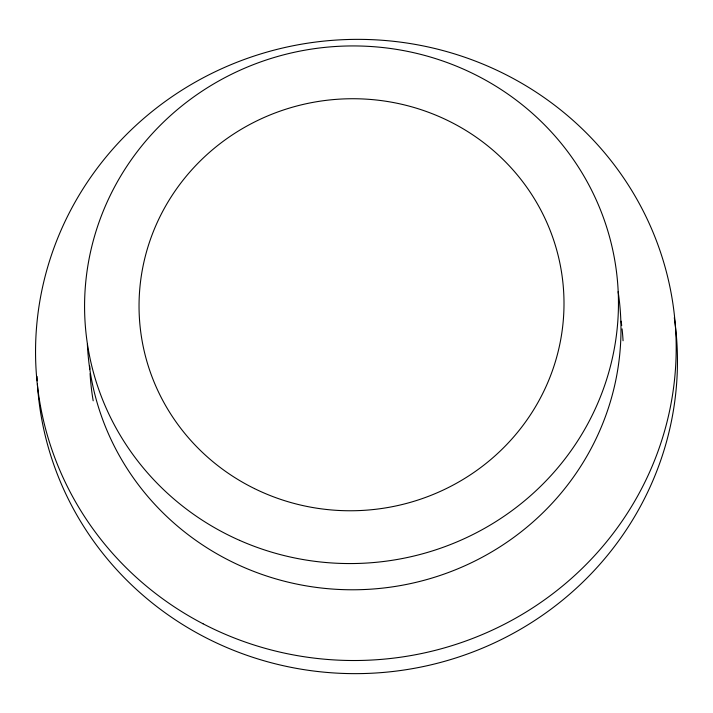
<?xml version="1.0" encoding="UTF-8"?>
<svg xmlns="http://www.w3.org/2000/svg" width="713" height="713" viewBox="0 0 713 713"><rect width="100%" height="100%" fill="white"/><g stroke="black" fill="none" stroke-linecap="round" stroke-linejoin="round"><path stroke-width="1.07" d="M674.302 317.731A320.422 310.494 -5.5 0 1 389.494 671.86A320.422 310.494 -5.5 0 1 37.415 384.147M37.228 380.831A320.422 310.494 -5.5 0 1 37.023 376.402M622.075 328.862A267.019 258.739 -5.5 0 1 623.064 340.752M93.18 400.804A267.019 258.739 -5.5 0 1 90.07 373.594M89.847 369.289A267.019 258.739 -5.5 0 1 89.731 366.054M621.13 321.189A267.019 258.739 -5.5 0 1 621.7 325.574M618.126 291.688A267.019 258.739 -5.5 0 1 379.53 588.448A267.019 258.739 -5.5 0 1 87.369 344.156M203.036 623.777A320.422 310.494 -5.5 0 0 676.084 339.923A320.422 310.494 -5.5 0 0 188.482 86.113A320.422 310.494 -5.5 0 0 203.036 623.777M239.559 540.347A267.019 258.739 -5.5 0 0 617.36 279.737A267.019 258.739 -5.5 0 0 197.635 94.161A267.019 258.739 -5.5 0 0 239.559 540.347M254.488 488.592A212.545 205.959 -5.5 0 0 563.742 293.346A212.545 205.959 -5.5 0 0 236.324 132.306A212.545 205.959 -5.5 0 0 254.488 488.592"/></g></svg>
